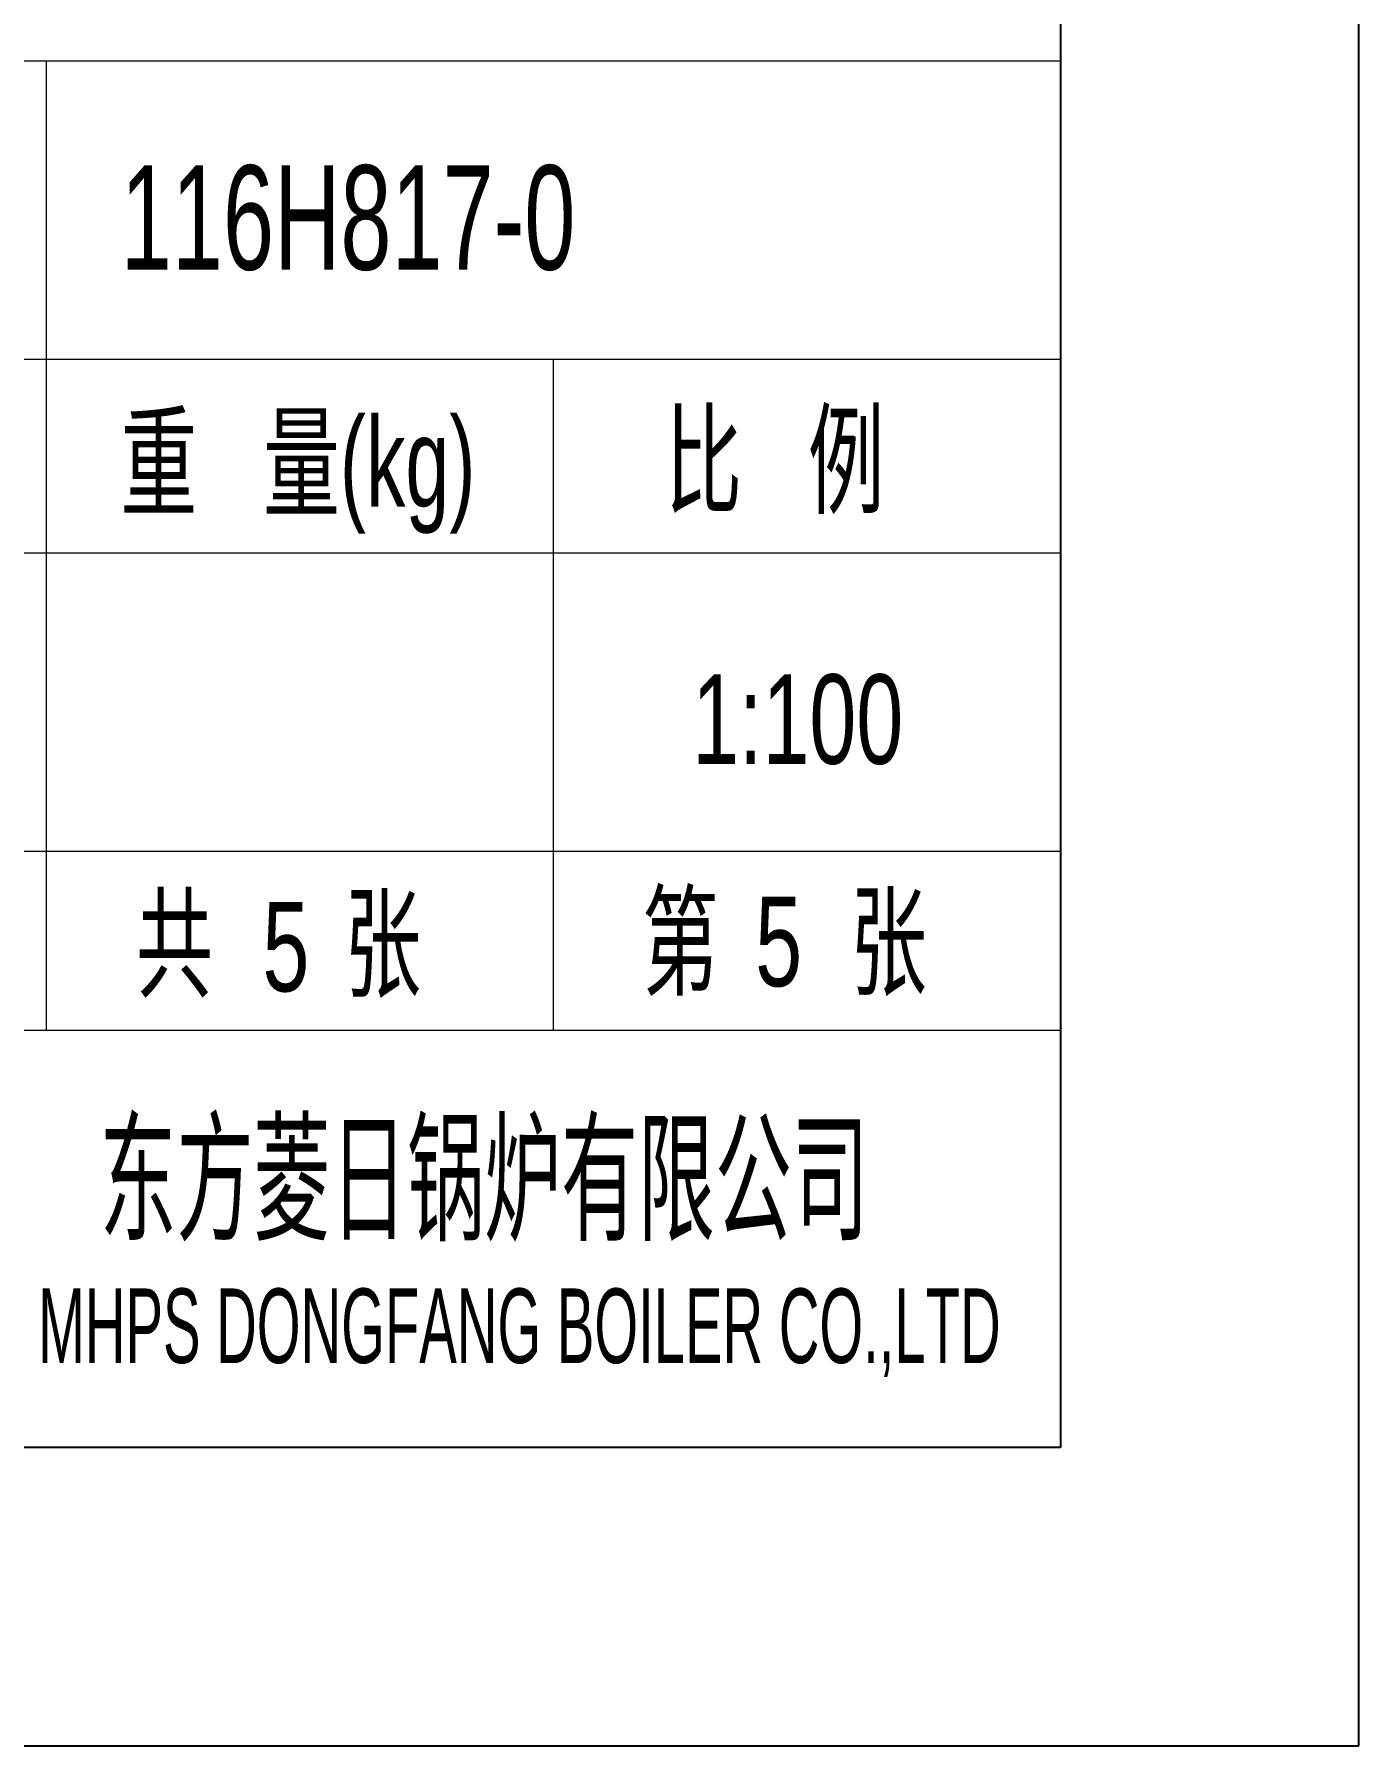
# Model space of a CAD drawing. Header units: millimetres. Extents: x 0 to 594, y 0 to 420.
# Drawn here: x 549.6 to 594, y 0 to 57.4 of the extents above; entities that cross this region are included whole.
import ezdxf

# ---------------------------------------------------------------- set-up
doc = ezdxf.new("R2010")
doc.units = ezdxf.units.MM
doc.header["$MEASUREMENT"] = 0
doc.linetypes.add('XKITLINE00', pattern=[0])
doc.styles.add('STYLE_2', font='ARIAL.TTF', dxfattribs={"height": 0.2})
doc.styles.add('STYLE_3', font='ARIAL.TTF', dxfattribs={"height": 0.2})

# ---------------------------------------------------------------- blocks, each defined once
blk = doc.blocks.new('*D0')
at = {"color": 1, "linetype": 'XKITLINE00'}
for p, q in [((594, 0), (594, 420)), ((0, 0), (594, 0))]:
    blk.add_line(p, q, dxfattribs=at)
at = {"color": 0, "linetype": 'XKITLINE00'}
for p, q in [((584, 410), (584, 10)), ((584, 10), (25, 10))]:
    blk.add_line(p, q, dxfattribs=at)

msp = doc.modelspace()

# ---------------------------------------------------------------- linework, layer by layer
at = {"color": 0, "linetype": 'XKITLINE00', "lineweight": 0}
for p, q in [((404, 56.5), (584, 56.5)), ((584, 56.5), (584, 10)), ((584, 10), (584, 55.975)), ((533, 24), (584, 24)), ((404, 10), (584, 10)), ((584, 10), (404, 10))]:
    msp.add_line(p, q, dxfattribs=at)
at = {"color": 1, "linetype": 'XKITLINE00', "lineweight": 0}
for p, q in [((550, 56.5), (550, 24)), ((533, 46.5), (584, 46.5)), ((567, 46.5), (567, 24)), ((533, 40), (584, 40)), ((533, 30), (584, 30))]:
    msp.add_line(p, q, dxfattribs=at)
at = {"color": 2, "linetype": 'XKITLINE00', "lineweight": 0}
msp.add_line((584, 46), (584, 46), dxfattribs=at)

# ---------------------------------------------------------------- block references
msp.add_blockref('*D0', (0, 0))

# ---------------------------------------------------------------- texts
at = {"color": 3, "lineweight": 0, "style": 'STYLE_2'}
for s, height, width, p in [('116H817-0', 3.5, 0.63, (552.5, 49.5)), ('重   量(kg)', 3, 0.63, (552.488, 41.549)), ('比   例', 3, 0.63, (570.751, 41.632)), ('1:100', 3, 0.675, (571.652, 32.929)), ('共      张', 3, 0.63, (553.013, 25.412)), ('第      张', 3, 0.63, (569.968, 25.478)), ('5', 3, 0.675, (557.25, 25.301)), ('5', 3, 0.675, (573.768, 25.471))]:
    msp.add_text(s, height=height, dxfattribs=dict(at, width=width)).set_placement(p)
at = {"color": 5, "lineweight": 0, "style": 'STYLE_3', "width": 0.54}
for s, height, p in [('东方菱日锅炉有限公司', 3.5, (551.792, 17.303)), ('MHPS DONGFANG BOILER CO.,LTD', 2.5, (549.726, 12.835))]:
    msp.add_text(s, height=height, dxfattribs=at).set_placement(p)

doc.saveas('drawing.dxf')
